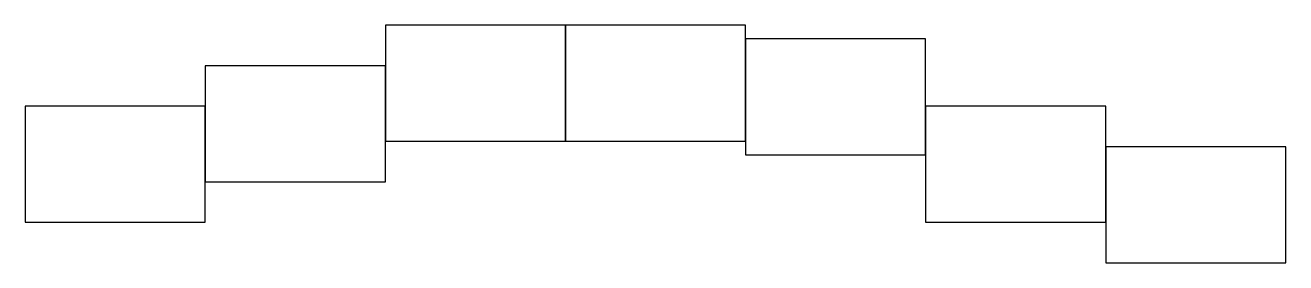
# Model space of a CAD drawing. Header units: millimetres. Extents: x -220040 to 227808, y -12027 to 459223.
# Drawn here: x 636 to 6236, y -7298 to -6242 of the extents above.
import ezdxf

# ---------------------------------------------------------------- set-up
doc = ezdxf.new("R2010")
doc.units = ezdxf.units.MM
doc.layers.add('_와꾸', color=3, linetype='Continuous')

msp = doc.modelspace()

# ---------------------------------------------------------------- linework, layer by layer
at = {"layer": '_와꾸', "color": 7, "true_color": 0xffffff}
for points in [[(2236.2, -6758.1), (3036.2, -6758.1), (3036.2, -6242.1), (2236.2, -6242.1)], [(3036.2, -6758.1), (3836.2, -6758.1), (3836.2, -6242.1), (3036.2, -6242.1)], [(3836.2, -6818.1), (4636.2, -6818.1), (4636.2, -6302.1), (3836.2, -6302.1)], [(1436.2, -6938.1), (2236.2, -6938.1), (2236.2, -6422.1), (1436.2, -6422.1)], [(636.2, -7118.1), (1436.2, -7118.1), (1436.2, -6602.1), (636.2, -6602.1)], [(4636.2, -7118.1), (5436.2, -7118.1), (5436.2, -6602.1), (4636.2, -6602.1)], [(5436.2, -7298.1), (6236.2, -7298.1), (6236.2, -6782.1), (5436.2, -6782.1)]]:
    msp.add_lwpolyline(points, close=True, dxfattribs=at)

doc.saveas('drawing.dxf')
